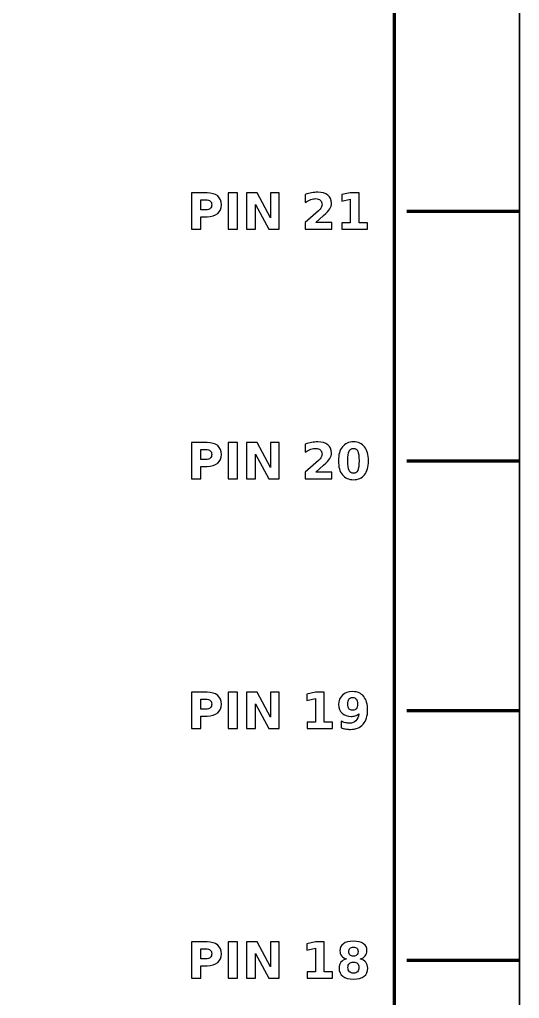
# Model space of a CAD drawing. Header units: centimetres. Extents: x -12.5 to -8.5, y -22.9 to -6.8.
# Drawn here: x -10.5 to -8.5, y -19.003 to -15.083 of the extents above; entities that cross this region are included whole.
import ezdxf

# ---------------------------------------------------------------- set-up
doc = ezdxf.new("R2010")
doc.units = ezdxf.units.CM
doc.header["$MEASUREMENT"] = 0
doc.layers.add('Layer 1', color=7, linetype='Continuous')

msp = doc.modelspace()

# ---------------------------------------------------------------- linework, layer by layer
at = {"layer": 'Layer 1', "color": 7, "lineweight": 35}
msp.add_open_spline([(-12.5, -6.85), (-12.5, -6.85), (-8.5, -6.85), (-8.5, -6.85), (-8.5, -6.85), (-8.5, -6.85), (-8.5, -22.85), (-8.5, -22.85), (-8.5, -22.85), (-8.5, -22.85), (-12.5, -22.85), (-12.5, -22.85), (-12.5, -22.85), (-12.5, -22.85), (-12.5, -6.85), (-12.5, -6.85)], degree=3, knots=[0, 0, 0, 0, 0.25, 0.25, 0.25, 0.25, 0.5, 0.5, 0.5, 0.5, 0.75, 0.75, 0.75, 0.75, 1, 1, 1, 1], dxfattribs=at)
at = {"layer": 'Layer 1', "color": 250, "lineweight": 100}
msp.add_open_spline([(-12, -8.6), (-12, -8.6), (-9, -8.6), (-9, -8.6), (-9, -8.6), (-9, -8.6), (-9, -22), (-9, -22), (-9, -22), (-9, -22), (-12, -22), (-12, -22), (-12, -22), (-12, -22), (-12, -8.6), (-12, -8.6)], degree=3, knots=[0, 0, 0, 0, 0.25, 0.25, 0.25, 0.25, 0.5, 0.5, 0.5, 0.5, 0.75, 0.75, 0.75, 0.75, 1, 1, 1, 1], dxfattribs=at)
at = {"layer": 'Layer 1', "color": 250}
for points, knots in [([(-9.81247, -15.7771), (-9.81247, -15.7771), (-9.75007, -15.7771), (-9.75007, -15.7771), (-9.75007, -15.7771), (-9.73151, -15.7771), (-9.71727, -15.78123), (-9.70734, -15.78947), (-9.70734, -15.78947), (-9.69741, -15.7977), (-9.69244, -15.80943), (-9.69244, -15.82467), (-9.69244, -15.82467), (-9.69244, -15.83993), (-9.69741, -15.8517), (-9.70734, -15.85993), (-9.70734, -15.85993), (-9.71727, -15.86817), (-9.73151, -15.8723), (-9.75007, -15.8723), (-9.75007, -15.8723), (-9.75007, -15.8723), (-9.77487, -15.8723), (-9.77487, -15.8723), (-9.77487, -15.8723), (-9.77487, -15.8723), (-9.77487, -15.9229), (-9.77487, -15.9229), (-9.77487, -15.9229), (-9.77487, -15.9229), (-9.81247, -15.9229), (-9.81247, -15.9229), (-9.81247, -15.9229), (-9.81247, -15.9229), (-9.81247, -15.7771), (-9.81247, -15.7771)], [0, 0, 0, 0, 0.1111111, 0.1111111, 0.1111111, 0.1111111, 0.2222222, 0.2222222, 0.2222222, 0.2222222, 0.3333333, 0.3333333, 0.3333333, 0.3333333, 0.4444444, 0.4444444, 0.4444444, 0.4444444, 0.5555556, 0.5555556, 0.5555556, 0.5555556, 0.6666667, 0.6666667, 0.6666667, 0.6666667, 0.7777778, 0.7777778, 0.7777778, 0.7777778, 0.8888889, 0.8888889, 0.8888889, 0.8888889, 1, 1, 1, 1]), ([(-9.6659, -15.7771), (-9.6659, -15.7771), (-9.6283, -15.7771), (-9.6283, -15.7771), (-9.6283, -15.7771), (-9.6283, -15.7771), (-9.6283, -15.9229), (-9.6283, -15.9229), (-9.6283, -15.9229), (-9.6283, -15.9229), (-9.6659, -15.9229), (-9.6659, -15.9229), (-9.6659, -15.9229), (-9.6659, -15.9229), (-9.6659, -15.7771), (-9.6659, -15.7771)], [0, 0, 0, 0, 0.25, 0.25, 0.25, 0.25, 0.5, 0.5, 0.5, 0.5, 0.75, 0.75, 0.75, 0.75, 1, 1, 1, 1]), ([(-9.5915, -15.7771), (-9.5915, -15.7771), (-9.5495, -15.7771), (-9.5495, -15.7771), (-9.5495, -15.7771), (-9.5495, -15.7771), (-9.49647, -15.8771), (-9.49647, -15.8771), (-9.49647, -15.8771), (-9.49647, -15.8771), (-9.49647, -15.7771), (-9.49647, -15.7771), (-9.49647, -15.7771), (-9.49647, -15.7771), (-9.46084, -15.7771), (-9.46084, -15.7771), (-9.46084, -15.7771), (-9.46084, -15.7771), (-9.46084, -15.9229), (-9.46084, -15.9229), (-9.46084, -15.9229), (-9.46084, -15.9229), (-9.50284, -15.9229), (-9.50284, -15.9229), (-9.50284, -15.9229), (-9.50284, -15.9229), (-9.55587, -15.8229), (-9.55587, -15.8229), (-9.55587, -15.8229), (-9.55587, -15.8229), (-9.55587, -15.9229), (-9.55587, -15.9229), (-9.55587, -15.9229), (-9.55587, -15.9229), (-9.5915, -15.9229), (-9.5915, -15.9229), (-9.5915, -15.9229), (-9.5915, -15.9229), (-9.5915, -15.7771), (-9.5915, -15.7771)], [0, 0, 0, 0, 0.1, 0.1, 0.1, 0.1, 0.2, 0.2, 0.2, 0.2, 0.3, 0.3, 0.3, 0.3, 0.4, 0.4, 0.4, 0.4, 0.5, 0.5, 0.5, 0.5, 0.6, 0.6, 0.6, 0.6, 0.7, 0.7, 0.7, 0.7, 0.8, 0.8, 0.8, 0.8, 0.9, 0.9, 0.9, 0.9, 1, 1, 1, 1]), ([(-9.31524, -15.89527), (-9.31524, -15.89527), (-9.25107, -15.89527), (-9.25107, -15.89527), (-9.25107, -15.89527), (-9.25107, -15.89527), (-9.25107, -15.9229), (-9.25107, -15.9229), (-9.25107, -15.9229), (-9.25107, -15.9229), (-9.35704, -15.9229), (-9.35704, -15.9229), (-9.35704, -15.9229), (-9.35704, -15.9229), (-9.35704, -15.89527), (-9.35704, -15.89527), (-9.35704, -15.89527), (-9.35704, -15.89527), (-9.3038, -15.8483), (-9.3038, -15.8483), (-9.3038, -15.8483), (-9.29904, -15.844), (-9.29554, -15.8398), (-9.29327, -15.8357), (-9.29327, -15.8357), (-9.29097, -15.8316), (-9.28984, -15.82733), (-9.28984, -15.8229), (-9.28984, -15.8229), (-9.28984, -15.81607), (-9.29214, -15.81057), (-9.29674, -15.8064), (-9.29674, -15.8064), (-9.3013, -15.80223), (-9.3074, -15.80017), (-9.31504, -15.80017), (-9.31504, -15.80017), (-9.3209, -15.80017), (-9.3273, -15.80143), (-9.33427, -15.80393), (-9.33427, -15.80393), (-9.34124, -15.80643), (-9.3487, -15.81017), (-9.35664, -15.8151), (-9.35664, -15.8151), (-9.35664, -15.8151), (-9.35664, -15.78307), (-9.35664, -15.78307), (-9.35664, -15.78307), (-9.34817, -15.78027), (-9.3398, -15.77813), (-9.33154, -15.77667), (-9.33154, -15.77667), (-9.32327, -15.7752), (-9.31517, -15.77447), (-9.3072, -15.77447), (-9.3072, -15.77447), (-9.28977, -15.77447), (-9.2762, -15.7783), (-9.26654, -15.786), (-9.26654, -15.786), (-9.25687, -15.79367), (-9.25204, -15.80437), (-9.25204, -15.81813), (-9.25204, -15.81813), (-9.25204, -15.82607), (-9.2541, -15.83347), (-9.2582, -15.84033), (-9.2582, -15.84033), (-9.2623, -15.8472), (-9.27094, -15.8564), (-9.28407, -15.86793), (-9.28407, -15.86793), (-9.28407, -15.86793), (-9.31524, -15.89527), (-9.31524, -15.89527)], [0, 0, 0, 0, 0.0526316, 0.0526316, 0.0526316, 0.0526316, 0.1052632, 0.1052632, 0.1052632, 0.1052632, 0.1578947, 0.1578947, 0.1578947, 0.1578947, 0.2105263, 0.2105263, 0.2105263, 0.2105263, 0.2631579, 0.2631579, 0.2631579, 0.2631579, 0.3157895, 0.3157895, 0.3157895, 0.3157895, 0.3684211, 0.3684211, 0.3684211, 0.3684211, 0.4210526, 0.4210526, 0.4210526, 0.4210526, 0.4736842, 0.4736842, 0.4736842, 0.4736842, 0.5263158, 0.5263158, 0.5263158, 0.5263158, 0.5789474, 0.5789474, 0.5789474, 0.5789474, 0.6315789, 0.6315789, 0.6315789, 0.6315789, 0.6842105, 0.6842105, 0.6842105, 0.6842105, 0.7368421, 0.7368421, 0.7368421, 0.7368421, 0.7894737, 0.7894737, 0.7894737, 0.7894737, 0.8421053, 0.8421053, 0.8421053, 0.8421053, 0.8947368, 0.8947368, 0.8947368, 0.8947368, 0.9473684, 0.9473684, 0.9473684, 0.9473684, 1, 1, 1, 1]), ([(-9.21027, -15.89693), (-9.21027, -15.89693), (-9.17707, -15.89693), (-9.17707, -15.89693), (-9.17707, -15.89693), (-9.17707, -15.89693), (-9.17707, -15.8027), (-9.17707, -15.8027), (-9.17707, -15.8027), (-9.17707, -15.8027), (-9.21113, -15.80973), (-9.21113, -15.80973), (-9.21113, -15.80973), (-9.21113, -15.80973), (-9.21113, -15.78413), (-9.21113, -15.78413), (-9.21113, -15.78413), (-9.21113, -15.78413), (-9.17727, -15.7771), (-9.17727, -15.7771), (-9.17727, -15.7771), (-9.17727, -15.7771), (-9.14153, -15.7771), (-9.14153, -15.7771), (-9.14153, -15.7771), (-9.14153, -15.7771), (-9.14153, -15.89693), (-9.14153, -15.89693), (-9.14153, -15.89693), (-9.14153, -15.89693), (-9.10833, -15.89693), (-9.10833, -15.89693), (-9.10833, -15.89693), (-9.10833, -15.89693), (-9.10833, -15.9229), (-9.10833, -15.9229), (-9.10833, -15.9229), (-9.10833, -15.9229), (-9.21027, -15.9229), (-9.21027, -15.9229), (-9.21027, -15.9229), (-9.21027, -15.9229), (-9.21027, -15.89693), (-9.21027, -15.89693)], [0, 0, 0, 0, 0.0909091, 0.0909091, 0.0909091, 0.0909091, 0.1818182, 0.1818182, 0.1818182, 0.1818182, 0.2727273, 0.2727273, 0.2727273, 0.2727273, 0.3636364, 0.3636364, 0.3636364, 0.3636364, 0.4545455, 0.4545455, 0.4545455, 0.4545455, 0.5454545, 0.5454545, 0.5454545, 0.5454545, 0.6363636, 0.6363636, 0.6363636, 0.6363636, 0.7272727, 0.7272727, 0.7272727, 0.7272727, 0.8181818, 0.8181818, 0.8181818, 0.8181818, 0.9090909, 0.9090909, 0.9090909, 0.9090909, 1, 1, 1, 1]), ([(-9.77487, -15.80433), (-9.77487, -15.80433), (-9.77487, -15.84507), (-9.77487, -15.84507), (-9.77487, -15.84507), (-9.77487, -15.84507), (-9.75407, -15.84507), (-9.75407, -15.84507), (-9.75407, -15.84507), (-9.74677, -15.84507), (-9.74114, -15.8433), (-9.73717, -15.83973), (-9.73717, -15.83973), (-9.73321, -15.8362), (-9.73121, -15.83117), (-9.73121, -15.82467), (-9.73121, -15.82467), (-9.73121, -15.81813), (-9.73321, -15.81313), (-9.73717, -15.8096), (-9.73717, -15.8096), (-9.74114, -15.8061), (-9.74677, -15.80433), (-9.75407, -15.80433), (-9.75407, -15.80433), (-9.75407, -15.80433), (-9.77487, -15.80433), (-9.77487, -15.80433)], [0, 0, 0, 0, 0.1428571, 0.1428571, 0.1428571, 0.1428571, 0.2857143, 0.2857143, 0.2857143, 0.2857143, 0.4285714, 0.4285714, 0.4285714, 0.4285714, 0.5714286, 0.5714286, 0.5714286, 0.5714286, 0.7142857, 0.7142857, 0.7142857, 0.7142857, 0.8571429, 0.8571429, 0.8571429, 0.8571429, 1, 1, 1, 1]), ([(-9.81247, -16.7771), (-9.81247, -16.7771), (-9.75007, -16.7771), (-9.75007, -16.7771), (-9.75007, -16.7771), (-9.73151, -16.7771), (-9.71727, -16.78123), (-9.70734, -16.78947), (-9.70734, -16.78947), (-9.69741, -16.7977), (-9.69244, -16.80943), (-9.69244, -16.82467), (-9.69244, -16.82467), (-9.69244, -16.83993), (-9.69741, -16.8517), (-9.70734, -16.85993), (-9.70734, -16.85993), (-9.71727, -16.86817), (-9.73151, -16.8723), (-9.75007, -16.8723), (-9.75007, -16.8723), (-9.75007, -16.8723), (-9.77487, -16.8723), (-9.77487, -16.8723), (-9.77487, -16.8723), (-9.77487, -16.8723), (-9.77487, -16.9229), (-9.77487, -16.9229), (-9.77487, -16.9229), (-9.77487, -16.9229), (-9.81247, -16.9229), (-9.81247, -16.9229), (-9.81247, -16.9229), (-9.81247, -16.9229), (-9.81247, -16.7771), (-9.81247, -16.7771)], [0, 0, 0, 0, 0.1111111, 0.1111111, 0.1111111, 0.1111111, 0.2222222, 0.2222222, 0.2222222, 0.2222222, 0.3333333, 0.3333333, 0.3333333, 0.3333333, 0.4444444, 0.4444444, 0.4444444, 0.4444444, 0.5555556, 0.5555556, 0.5555556, 0.5555556, 0.6666667, 0.6666667, 0.6666667, 0.6666667, 0.7777778, 0.7777778, 0.7777778, 0.7777778, 0.8888889, 0.8888889, 0.8888889, 0.8888889, 1, 1, 1, 1]), ([(-9.6659, -16.7771), (-9.6659, -16.7771), (-9.6283, -16.7771), (-9.6283, -16.7771), (-9.6283, -16.7771), (-9.6283, -16.7771), (-9.6283, -16.9229), (-9.6283, -16.9229), (-9.6283, -16.9229), (-9.6283, -16.9229), (-9.6659, -16.9229), (-9.6659, -16.9229), (-9.6659, -16.9229), (-9.6659, -16.9229), (-9.6659, -16.7771), (-9.6659, -16.7771)], [0, 0, 0, 0, 0.25, 0.25, 0.25, 0.25, 0.5, 0.5, 0.5, 0.5, 0.75, 0.75, 0.75, 0.75, 1, 1, 1, 1]), ([(-9.5915, -16.7771), (-9.5915, -16.7771), (-9.5495, -16.7771), (-9.5495, -16.7771), (-9.5495, -16.7771), (-9.5495, -16.7771), (-9.49647, -16.8771), (-9.49647, -16.8771), (-9.49647, -16.8771), (-9.49647, -16.8771), (-9.49647, -16.7771), (-9.49647, -16.7771), (-9.49647, -16.7771), (-9.49647, -16.7771), (-9.46084, -16.7771), (-9.46084, -16.7771), (-9.46084, -16.7771), (-9.46084, -16.7771), (-9.46084, -16.9229), (-9.46084, -16.9229), (-9.46084, -16.9229), (-9.46084, -16.9229), (-9.50284, -16.9229), (-9.50284, -16.9229), (-9.50284, -16.9229), (-9.50284, -16.9229), (-9.55587, -16.8229), (-9.55587, -16.8229), (-9.55587, -16.8229), (-9.55587, -16.8229), (-9.55587, -16.9229), (-9.55587, -16.9229), (-9.55587, -16.9229), (-9.55587, -16.9229), (-9.5915, -16.9229), (-9.5915, -16.9229), (-9.5915, -16.9229), (-9.5915, -16.9229), (-9.5915, -16.7771), (-9.5915, -16.7771)], [0, 0, 0, 0, 0.1, 0.1, 0.1, 0.1, 0.2, 0.2, 0.2, 0.2, 0.3, 0.3, 0.3, 0.3, 0.4, 0.4, 0.4, 0.4, 0.5, 0.5, 0.5, 0.5, 0.6, 0.6, 0.6, 0.6, 0.7, 0.7, 0.7, 0.7, 0.8, 0.8, 0.8, 0.8, 0.9, 0.9, 0.9, 0.9, 1, 1, 1, 1]), ([(-9.31524, -16.89527), (-9.31524, -16.89527), (-9.25107, -16.89527), (-9.25107, -16.89527), (-9.25107, -16.89527), (-9.25107, -16.89527), (-9.25107, -16.9229), (-9.25107, -16.9229), (-9.25107, -16.9229), (-9.25107, -16.9229), (-9.35704, -16.9229), (-9.35704, -16.9229), (-9.35704, -16.9229), (-9.35704, -16.9229), (-9.35704, -16.89527), (-9.35704, -16.89527), (-9.35704, -16.89527), (-9.35704, -16.89527), (-9.3038, -16.8483), (-9.3038, -16.8483), (-9.3038, -16.8483), (-9.29904, -16.844), (-9.29554, -16.8398), (-9.29327, -16.8357), (-9.29327, -16.8357), (-9.29097, -16.8316), (-9.28984, -16.82733), (-9.28984, -16.8229), (-9.28984, -16.8229), (-9.28984, -16.81607), (-9.29214, -16.81057), (-9.29674, -16.8064), (-9.29674, -16.8064), (-9.3013, -16.80223), (-9.3074, -16.80017), (-9.31504, -16.80017), (-9.31504, -16.80017), (-9.3209, -16.80017), (-9.3273, -16.80143), (-9.33427, -16.80393), (-9.33427, -16.80393), (-9.34124, -16.80643), (-9.3487, -16.81017), (-9.35664, -16.8151), (-9.35664, -16.8151), (-9.35664, -16.8151), (-9.35664, -16.78307), (-9.35664, -16.78307), (-9.35664, -16.78307), (-9.34817, -16.78027), (-9.3398, -16.77813), (-9.33154, -16.77667), (-9.33154, -16.77667), (-9.32327, -16.7752), (-9.31517, -16.77447), (-9.3072, -16.77447), (-9.3072, -16.77447), (-9.28977, -16.77447), (-9.2762, -16.7783), (-9.26654, -16.786), (-9.26654, -16.786), (-9.25687, -16.79367), (-9.25204, -16.80437), (-9.25204, -16.81813), (-9.25204, -16.81813), (-9.25204, -16.82607), (-9.2541, -16.83347), (-9.2582, -16.84033), (-9.2582, -16.84033), (-9.2623, -16.8472), (-9.27094, -16.8564), (-9.28407, -16.86793), (-9.28407, -16.86793), (-9.28407, -16.86793), (-9.31524, -16.89527), (-9.31524, -16.89527)], [0, 0, 0, 0, 0.0526316, 0.0526316, 0.0526316, 0.0526316, 0.1052632, 0.1052632, 0.1052632, 0.1052632, 0.1578947, 0.1578947, 0.1578947, 0.1578947, 0.2105263, 0.2105263, 0.2105263, 0.2105263, 0.2631579, 0.2631579, 0.2631579, 0.2631579, 0.3157895, 0.3157895, 0.3157895, 0.3157895, 0.3684211, 0.3684211, 0.3684211, 0.3684211, 0.4210526, 0.4210526, 0.4210526, 0.4210526, 0.4736842, 0.4736842, 0.4736842, 0.4736842, 0.5263158, 0.5263158, 0.5263158, 0.5263158, 0.5789474, 0.5789474, 0.5789474, 0.5789474, 0.6315789, 0.6315789, 0.6315789, 0.6315789, 0.6842105, 0.6842105, 0.6842105, 0.6842105, 0.7368421, 0.7368421, 0.7368421, 0.7368421, 0.7894737, 0.7894737, 0.7894737, 0.7894737, 0.8421053, 0.8421053, 0.8421053, 0.8421053, 0.8947368, 0.8947368, 0.8947368, 0.8947368, 0.9473684, 0.9473684, 0.9473684, 0.9473684, 1, 1, 1, 1]), ([(-9.1041, -16.85013), (-9.1041, -16.8743), (-9.1093, -16.89293), (-9.11973, -16.90607), (-9.11973, -16.90607), (-9.13013, -16.91917), (-9.14493, -16.92573), (-9.16407, -16.92573), (-9.16407, -16.92573), (-9.18327, -16.92573), (-9.1981, -16.91917), (-9.2085, -16.90607), (-9.2085, -16.90607), (-9.21893, -16.89293), (-9.22413, -16.8743), (-9.22413, -16.85013), (-9.22413, -16.85013), (-9.22413, -16.82593), (-9.21893, -16.80727), (-9.2085, -16.79413), (-9.2085, -16.79413), (-9.1981, -16.78103), (-9.18327, -16.77447), (-9.16407, -16.77447), (-9.16407, -16.77447), (-9.14493, -16.77447), (-9.13013, -16.78103), (-9.11973, -16.79413), (-9.11973, -16.79413), (-9.1093, -16.80727), (-9.1041, -16.82593), (-9.1041, -16.85013)], [0, 0, 0, 0, 0.125, 0.125, 0.125, 0.125, 0.25, 0.25, 0.25, 0.25, 0.375, 0.375, 0.375, 0.375, 0.5, 0.5, 0.5, 0.5, 0.625, 0.625, 0.625, 0.625, 0.75, 0.75, 0.75, 0.75, 0.875, 0.875, 0.875, 0.875, 1, 1, 1, 1]), ([(-9.77487, -16.80433), (-9.77487, -16.80433), (-9.77487, -16.84507), (-9.77487, -16.84507), (-9.77487, -16.84507), (-9.77487, -16.84507), (-9.75407, -16.84507), (-9.75407, -16.84507), (-9.75407, -16.84507), (-9.74677, -16.84507), (-9.74114, -16.8433), (-9.73717, -16.83973), (-9.73717, -16.83973), (-9.73321, -16.8362), (-9.73121, -16.83117), (-9.73121, -16.82467), (-9.73121, -16.82467), (-9.73121, -16.81813), (-9.73321, -16.81313), (-9.73717, -16.8096), (-9.73717, -16.8096), (-9.74114, -16.8061), (-9.74677, -16.80433), (-9.75407, -16.80433), (-9.75407, -16.80433), (-9.75407, -16.80433), (-9.77487, -16.80433), (-9.77487, -16.80433)], [0, 0, 0, 0, 0.1428571, 0.1428571, 0.1428571, 0.1428571, 0.2857143, 0.2857143, 0.2857143, 0.2857143, 0.4285714, 0.4285714, 0.4285714, 0.4285714, 0.5714286, 0.5714286, 0.5714286, 0.5714286, 0.7142857, 0.7142857, 0.7142857, 0.7142857, 0.8571429, 0.8571429, 0.8571429, 0.8571429, 1, 1, 1, 1]), ([(-9.1417, -16.84987), (-9.1417, -16.83163), (-9.1434, -16.8188), (-9.14683, -16.81133), (-9.14683, -16.81133), (-9.15023, -16.8039), (-9.156, -16.80017), (-9.16407, -16.80017), (-9.16407, -16.80017), (-9.17213, -16.80017), (-9.1779, -16.8039), (-9.18137, -16.81133), (-9.18137, -16.81133), (-9.1848, -16.8188), (-9.18653, -16.83163), (-9.18653, -16.84987), (-9.18653, -16.84987), (-9.18653, -16.86827), (-9.1848, -16.88127), (-9.18137, -16.8888), (-9.18137, -16.8888), (-9.1779, -16.89637), (-9.17213, -16.90013), (-9.16407, -16.90013), (-9.16407, -16.90013), (-9.15607, -16.90013), (-9.15033, -16.89637), (-9.14687, -16.8888), (-9.14687, -16.8888), (-9.14343, -16.88127), (-9.1417, -16.86827), (-9.1417, -16.84987)], [0, 0, 0, 0, 0.125, 0.125, 0.125, 0.125, 0.25, 0.25, 0.25, 0.25, 0.375, 0.375, 0.375, 0.375, 0.5, 0.5, 0.5, 0.5, 0.625, 0.625, 0.625, 0.625, 0.75, 0.75, 0.75, 0.75, 0.875, 0.875, 0.875, 0.875, 1, 1, 1, 1]), ([(-9.81247, -17.7771), (-9.81247, -17.7771), (-9.75007, -17.7771), (-9.75007, -17.7771), (-9.75007, -17.7771), (-9.73151, -17.7771), (-9.71727, -17.78123), (-9.70734, -17.78947), (-9.70734, -17.78947), (-9.69741, -17.7977), (-9.69244, -17.80943), (-9.69244, -17.82467), (-9.69244, -17.82467), (-9.69244, -17.83993), (-9.69741, -17.8517), (-9.70734, -17.85993), (-9.70734, -17.85993), (-9.71727, -17.86817), (-9.73151, -17.8723), (-9.75007, -17.8723), (-9.75007, -17.8723), (-9.75007, -17.8723), (-9.77487, -17.8723), (-9.77487, -17.8723), (-9.77487, -17.8723), (-9.77487, -17.8723), (-9.77487, -17.9229), (-9.77487, -17.9229), (-9.77487, -17.9229), (-9.77487, -17.9229), (-9.81247, -17.9229), (-9.81247, -17.9229), (-9.81247, -17.9229), (-9.81247, -17.9229), (-9.81247, -17.7771), (-9.81247, -17.7771)], [0, 0, 0, 0, 0.1111111, 0.1111111, 0.1111111, 0.1111111, 0.2222222, 0.2222222, 0.2222222, 0.2222222, 0.3333333, 0.3333333, 0.3333333, 0.3333333, 0.4444444, 0.4444444, 0.4444444, 0.4444444, 0.5555556, 0.5555556, 0.5555556, 0.5555556, 0.6666667, 0.6666667, 0.6666667, 0.6666667, 0.7777778, 0.7777778, 0.7777778, 0.7777778, 0.8888889, 0.8888889, 0.8888889, 0.8888889, 1, 1, 1, 1]), ([(-9.6659, -17.7771), (-9.6659, -17.7771), (-9.6283, -17.7771), (-9.6283, -17.7771), (-9.6283, -17.7771), (-9.6283, -17.7771), (-9.6283, -17.9229), (-9.6283, -17.9229), (-9.6283, -17.9229), (-9.6283, -17.9229), (-9.6659, -17.9229), (-9.6659, -17.9229), (-9.6659, -17.9229), (-9.6659, -17.9229), (-9.6659, -17.7771), (-9.6659, -17.7771)], [0, 0, 0, 0, 0.25, 0.25, 0.25, 0.25, 0.5, 0.5, 0.5, 0.5, 0.75, 0.75, 0.75, 0.75, 1, 1, 1, 1]), ([(-9.5915, -17.7771), (-9.5915, -17.7771), (-9.5495, -17.7771), (-9.5495, -17.7771), (-9.5495, -17.7771), (-9.5495, -17.7771), (-9.49647, -17.8771), (-9.49647, -17.8771), (-9.49647, -17.8771), (-9.49647, -17.8771), (-9.49647, -17.7771), (-9.49647, -17.7771), (-9.49647, -17.7771), (-9.49647, -17.7771), (-9.46084, -17.7771), (-9.46084, -17.7771), (-9.46084, -17.7771), (-9.46084, -17.7771), (-9.46084, -17.9229), (-9.46084, -17.9229), (-9.46084, -17.9229), (-9.46084, -17.9229), (-9.50284, -17.9229), (-9.50284, -17.9229), (-9.50284, -17.9229), (-9.50284, -17.9229), (-9.55587, -17.8229), (-9.55587, -17.8229), (-9.55587, -17.8229), (-9.55587, -17.8229), (-9.55587, -17.9229), (-9.55587, -17.9229), (-9.55587, -17.9229), (-9.55587, -17.9229), (-9.5915, -17.9229), (-9.5915, -17.9229), (-9.5915, -17.9229), (-9.5915, -17.9229), (-9.5915, -17.7771), (-9.5915, -17.7771)], [0, 0, 0, 0, 0.1, 0.1, 0.1, 0.1, 0.2, 0.2, 0.2, 0.2, 0.3, 0.3, 0.3, 0.3, 0.4, 0.4, 0.4, 0.4, 0.5, 0.5, 0.5, 0.5, 0.6, 0.6, 0.6, 0.6, 0.7, 0.7, 0.7, 0.7, 0.8, 0.8, 0.8, 0.8, 0.9, 0.9, 0.9, 0.9, 1, 1, 1, 1]), ([(-9.34944, -17.89693), (-9.34944, -17.89693), (-9.31624, -17.89693), (-9.31624, -17.89693), (-9.31624, -17.89693), (-9.31624, -17.89693), (-9.31624, -17.8027), (-9.31624, -17.8027), (-9.31624, -17.8027), (-9.31624, -17.8027), (-9.3503, -17.80973), (-9.3503, -17.80973), (-9.3503, -17.80973), (-9.3503, -17.80973), (-9.3503, -17.78413), (-9.3503, -17.78413), (-9.3503, -17.78413), (-9.3503, -17.78413), (-9.31644, -17.7771), (-9.31644, -17.7771), (-9.31644, -17.7771), (-9.31644, -17.7771), (-9.2807, -17.7771), (-9.2807, -17.7771), (-9.2807, -17.7771), (-9.2807, -17.7771), (-9.2807, -17.89693), (-9.2807, -17.89693), (-9.2807, -17.89693), (-9.2807, -17.89693), (-9.2475, -17.89693), (-9.2475, -17.89693), (-9.2475, -17.89693), (-9.2475, -17.89693), (-9.2475, -17.9229), (-9.2475, -17.9229), (-9.2475, -17.9229), (-9.2475, -17.9229), (-9.34944, -17.9229), (-9.34944, -17.9229), (-9.34944, -17.9229), (-9.34944, -17.9229), (-9.34944, -17.89693), (-9.34944, -17.89693)], [0, 0, 0, 0, 0.0909091, 0.0909091, 0.0909091, 0.0909091, 0.1818182, 0.1818182, 0.1818182, 0.1818182, 0.2727273, 0.2727273, 0.2727273, 0.2727273, 0.3636364, 0.3636364, 0.3636364, 0.3636364, 0.4545455, 0.4545455, 0.4545455, 0.4545455, 0.5454545, 0.5454545, 0.5454545, 0.5454545, 0.6363636, 0.6363636, 0.6363636, 0.6363636, 0.7272727, 0.7272727, 0.7272727, 0.7272727, 0.8181818, 0.8181818, 0.8181818, 0.8181818, 0.9090909, 0.9090909, 0.9090909, 0.9090909, 1, 1, 1, 1]), ([(-9.21367, -17.9197), (-9.21367, -17.9197), (-9.21367, -17.89273), (-9.21367, -17.89273), (-9.21367, -17.89273), (-9.20767, -17.89553), (-9.20193, -17.89763), (-9.19647, -17.89903), (-9.19647, -17.89903), (-9.191, -17.90043), (-9.1856, -17.90113), (-9.18027, -17.90113), (-9.18027, -17.90113), (-9.16907, -17.90113), (-9.16037, -17.89803), (-9.1541, -17.8918), (-9.1541, -17.8918), (-9.14787, -17.8856), (-9.14417, -17.87637), (-9.14307, -17.86413), (-9.14307, -17.86413), (-9.1475, -17.8674), (-9.1522, -17.86983), (-9.15723, -17.87147), (-9.15723, -17.87147), (-9.16223, -17.8731), (-9.16767, -17.8739), (-9.17353, -17.8739), (-9.17353, -17.8739), (-9.18843, -17.8739), (-9.20047, -17.86957), (-9.2096, -17.86087), (-9.2096, -17.86087), (-9.21877, -17.85217), (-9.22333, -17.84073), (-9.22333, -17.82653), (-9.22333, -17.82653), (-9.22333, -17.81083), (-9.21823, -17.79827), (-9.20807, -17.78883), (-9.20807, -17.78883), (-9.19787, -17.7794), (-9.1842, -17.77467), (-9.1671, -17.77467), (-9.1671, -17.77467), (-9.14807, -17.77467), (-9.13337, -17.78107), (-9.12297, -17.7939), (-9.12297, -17.7939), (-9.11253, -17.80673), (-9.10733, -17.82487), (-9.10733, -17.8483), (-9.10733, -17.8483), (-9.10733, -17.87237), (-9.11343, -17.8913), (-9.1256, -17.90507), (-9.1256, -17.90507), (-9.13777, -17.91883), (-9.15447, -17.92573), (-9.17567, -17.92573), (-9.17567, -17.92573), (-9.18253, -17.92573), (-9.18907, -17.92523), (-9.1953, -17.92423), (-9.1953, -17.92423), (-9.20157, -17.92323), (-9.20767, -17.9217), (-9.21367, -17.9197)], [0, 0, 0, 0, 0.0588235, 0.0588235, 0.0588235, 0.0588235, 0.1176471, 0.1176471, 0.1176471, 0.1176471, 0.1764706, 0.1764706, 0.1764706, 0.1764706, 0.2352941, 0.2352941, 0.2352941, 0.2352941, 0.2941176, 0.2941176, 0.2941176, 0.2941176, 0.3529412, 0.3529412, 0.3529412, 0.3529412, 0.4117647, 0.4117647, 0.4117647, 0.4117647, 0.4705882, 0.4705882, 0.4705882, 0.4705882, 0.5294118, 0.5294118, 0.5294118, 0.5294118, 0.5882353, 0.5882353, 0.5882353, 0.5882353, 0.6470588, 0.6470588, 0.6470588, 0.6470588, 0.7058824, 0.7058824, 0.7058824, 0.7058824, 0.7647059, 0.7647059, 0.7647059, 0.7647059, 0.8235294, 0.8235294, 0.8235294, 0.8235294, 0.8823529, 0.8823529, 0.8823529, 0.8823529, 0.9411765, 0.9411765, 0.9411765, 0.9411765, 1, 1, 1, 1]), ([(-9.16727, -17.8495), (-9.1607, -17.8495), (-9.15577, -17.84737), (-9.15243, -17.8431), (-9.15243, -17.8431), (-9.14913, -17.83883), (-9.14747, -17.83243), (-9.14747, -17.8239), (-9.14747, -17.8239), (-9.14747, -17.81543), (-9.14913, -17.80903), (-9.15243, -17.80473), (-9.15243, -17.80473), (-9.15577, -17.80043), (-9.1607, -17.7983), (-9.16727, -17.7983), (-9.16727, -17.7983), (-9.17387, -17.7983), (-9.1788, -17.80043), (-9.18213, -17.80473), (-9.18213, -17.80473), (-9.18543, -17.80903), (-9.1871, -17.81543), (-9.1871, -17.8239), (-9.1871, -17.8239), (-9.1871, -17.83243), (-9.18543, -17.83883), (-9.18213, -17.8431), (-9.18213, -17.8431), (-9.1788, -17.84737), (-9.17387, -17.8495), (-9.16727, -17.8495)], [0, 0, 0, 0, 0.125, 0.125, 0.125, 0.125, 0.25, 0.25, 0.25, 0.25, 0.375, 0.375, 0.375, 0.375, 0.5, 0.5, 0.5, 0.5, 0.625, 0.625, 0.625, 0.625, 0.75, 0.75, 0.75, 0.75, 0.875, 0.875, 0.875, 0.875, 1, 1, 1, 1]), ([(-9.77487, -17.80433), (-9.77487, -17.80433), (-9.77487, -17.84507), (-9.77487, -17.84507), (-9.77487, -17.84507), (-9.77487, -17.84507), (-9.75407, -17.84507), (-9.75407, -17.84507), (-9.75407, -17.84507), (-9.74677, -17.84507), (-9.74114, -17.8433), (-9.73717, -17.83973), (-9.73717, -17.83973), (-9.73321, -17.8362), (-9.73121, -17.83117), (-9.73121, -17.82467), (-9.73121, -17.82467), (-9.73121, -17.81813), (-9.73321, -17.81313), (-9.73717, -17.8096), (-9.73717, -17.8096), (-9.74114, -17.8061), (-9.74677, -17.80433), (-9.75407, -17.80433), (-9.75407, -17.80433), (-9.75407, -17.80433), (-9.77487, -17.80433), (-9.77487, -17.80433)], [0, 0, 0, 0, 0.1428571, 0.1428571, 0.1428571, 0.1428571, 0.2857143, 0.2857143, 0.2857143, 0.2857143, 0.4285714, 0.4285714, 0.4285714, 0.4285714, 0.5714286, 0.5714286, 0.5714286, 0.5714286, 0.7142857, 0.7142857, 0.7142857, 0.7142857, 0.8571429, 0.8571429, 0.8571429, 0.8571429, 1, 1, 1, 1]), ([(-9.81247, -18.7771), (-9.81247, -18.7771), (-9.75007, -18.7771), (-9.75007, -18.7771), (-9.75007, -18.7771), (-9.73151, -18.7771), (-9.71727, -18.78123), (-9.70734, -18.78947), (-9.70734, -18.78947), (-9.69741, -18.7977), (-9.69244, -18.80943), (-9.69244, -18.82467), (-9.69244, -18.82467), (-9.69244, -18.83993), (-9.69741, -18.8517), (-9.70734, -18.85993), (-9.70734, -18.85993), (-9.71727, -18.86817), (-9.73151, -18.8723), (-9.75007, -18.8723), (-9.75007, -18.8723), (-9.75007, -18.8723), (-9.77487, -18.8723), (-9.77487, -18.8723), (-9.77487, -18.8723), (-9.77487, -18.8723), (-9.77487, -18.9229), (-9.77487, -18.9229), (-9.77487, -18.9229), (-9.77487, -18.9229), (-9.81247, -18.9229), (-9.81247, -18.9229), (-9.81247, -18.9229), (-9.81247, -18.9229), (-9.81247, -18.7771), (-9.81247, -18.7771)], [0, 0, 0, 0, 0.1111111, 0.1111111, 0.1111111, 0.1111111, 0.2222222, 0.2222222, 0.2222222, 0.2222222, 0.3333333, 0.3333333, 0.3333333, 0.3333333, 0.4444444, 0.4444444, 0.4444444, 0.4444444, 0.5555556, 0.5555556, 0.5555556, 0.5555556, 0.6666667, 0.6666667, 0.6666667, 0.6666667, 0.7777778, 0.7777778, 0.7777778, 0.7777778, 0.8888889, 0.8888889, 0.8888889, 0.8888889, 1, 1, 1, 1]), ([(-9.6659, -18.7771), (-9.6659, -18.7771), (-9.6283, -18.7771), (-9.6283, -18.7771), (-9.6283, -18.7771), (-9.6283, -18.7771), (-9.6283, -18.9229), (-9.6283, -18.9229), (-9.6283, -18.9229), (-9.6283, -18.9229), (-9.6659, -18.9229), (-9.6659, -18.9229), (-9.6659, -18.9229), (-9.6659, -18.9229), (-9.6659, -18.7771), (-9.6659, -18.7771)], [0, 0, 0, 0, 0.25, 0.25, 0.25, 0.25, 0.5, 0.5, 0.5, 0.5, 0.75, 0.75, 0.75, 0.75, 1, 1, 1, 1]), ([(-9.5915, -18.7771), (-9.5915, -18.7771), (-9.5495, -18.7771), (-9.5495, -18.7771), (-9.5495, -18.7771), (-9.5495, -18.7771), (-9.49647, -18.8771), (-9.49647, -18.8771), (-9.49647, -18.8771), (-9.49647, -18.8771), (-9.49647, -18.7771), (-9.49647, -18.7771), (-9.49647, -18.7771), (-9.49647, -18.7771), (-9.46084, -18.7771), (-9.46084, -18.7771), (-9.46084, -18.7771), (-9.46084, -18.7771), (-9.46084, -18.9229), (-9.46084, -18.9229), (-9.46084, -18.9229), (-9.46084, -18.9229), (-9.50284, -18.9229), (-9.50284, -18.9229), (-9.50284, -18.9229), (-9.50284, -18.9229), (-9.55587, -18.8229), (-9.55587, -18.8229), (-9.55587, -18.8229), (-9.55587, -18.8229), (-9.55587, -18.9229), (-9.55587, -18.9229), (-9.55587, -18.9229), (-9.55587, -18.9229), (-9.5915, -18.9229), (-9.5915, -18.9229), (-9.5915, -18.9229), (-9.5915, -18.9229), (-9.5915, -18.7771), (-9.5915, -18.7771)], [0, 0, 0, 0, 0.1, 0.1, 0.1, 0.1, 0.2, 0.2, 0.2, 0.2, 0.3, 0.3, 0.3, 0.3, 0.4, 0.4, 0.4, 0.4, 0.5, 0.5, 0.5, 0.5, 0.6, 0.6, 0.6, 0.6, 0.7, 0.7, 0.7, 0.7, 0.8, 0.8, 0.8, 0.8, 0.9, 0.9, 0.9, 0.9, 1, 1, 1, 1]), ([(-9.34944, -18.89693), (-9.34944, -18.89693), (-9.31624, -18.89693), (-9.31624, -18.89693), (-9.31624, -18.89693), (-9.31624, -18.89693), (-9.31624, -18.8027), (-9.31624, -18.8027), (-9.31624, -18.8027), (-9.31624, -18.8027), (-9.3503, -18.80973), (-9.3503, -18.80973), (-9.3503, -18.80973), (-9.3503, -18.80973), (-9.3503, -18.78413), (-9.3503, -18.78413), (-9.3503, -18.78413), (-9.3503, -18.78413), (-9.31644, -18.7771), (-9.31644, -18.7771), (-9.31644, -18.7771), (-9.31644, -18.7771), (-9.2807, -18.7771), (-9.2807, -18.7771), (-9.2807, -18.7771), (-9.2807, -18.7771), (-9.2807, -18.89693), (-9.2807, -18.89693), (-9.2807, -18.89693), (-9.2807, -18.89693), (-9.2475, -18.89693), (-9.2475, -18.89693), (-9.2475, -18.89693), (-9.2475, -18.89693), (-9.2475, -18.9229), (-9.2475, -18.9229), (-9.2475, -18.9229), (-9.2475, -18.9229), (-9.34944, -18.9229), (-9.34944, -18.9229), (-9.34944, -18.9229), (-9.34944, -18.9229), (-9.34944, -18.89693), (-9.34944, -18.89693)], [0, 0, 0, 0, 0.0909091, 0.0909091, 0.0909091, 0.0909091, 0.1818182, 0.1818182, 0.1818182, 0.1818182, 0.2727273, 0.2727273, 0.2727273, 0.2727273, 0.3636364, 0.3636364, 0.3636364, 0.3636364, 0.4545455, 0.4545455, 0.4545455, 0.4545455, 0.5454545, 0.5454545, 0.5454545, 0.5454545, 0.6363636, 0.6363636, 0.6363636, 0.6363636, 0.7272727, 0.7272727, 0.7272727, 0.7272727, 0.8181818, 0.8181818, 0.8181818, 0.8181818, 0.9090909, 0.9090909, 0.9090909, 0.9090909, 1, 1, 1, 1]), ([(-9.19153, -18.84527), (-9.20037, -18.8426), (-9.20703, -18.8385), (-9.21153, -18.83297), (-9.21153, -18.83297), (-9.21603, -18.82743), (-9.21827, -18.82053), (-9.21827, -18.81227), (-9.21827, -18.81227), (-9.21827, -18.79997), (-9.21367, -18.79057), (-9.2045, -18.78413), (-9.2045, -18.78413), (-9.19533, -18.7777), (-9.18183, -18.77447), (-9.16407, -18.77447), (-9.16407, -18.77447), (-9.14643, -18.77447), (-9.133, -18.77767), (-9.12383, -18.7841), (-9.12383, -18.7841), (-9.11467, -18.7905), (-9.11007, -18.7999), (-9.11007, -18.81227), (-9.11007, -18.81227), (-9.11007, -18.82053), (-9.11233, -18.82743), (-9.11683, -18.83297), (-9.11683, -18.83297), (-9.12137, -18.8385), (-9.12807, -18.8426), (-9.1369, -18.84527), (-9.1369, -18.84527), (-9.127, -18.848), (-9.11953, -18.85243), (-9.1145, -18.8586), (-9.1145, -18.8586), (-9.10947, -18.86473), (-9.10693, -18.8725), (-9.10693, -18.8819), (-9.10693, -18.8819), (-9.10693, -18.89633), (-9.11173, -18.90727), (-9.12133, -18.91463), (-9.12133, -18.91463), (-9.13093, -18.92203), (-9.1452, -18.92573), (-9.16407, -18.92573), (-9.16407, -18.92573), (-9.18303, -18.92573), (-9.19733, -18.92203), (-9.207, -18.91463), (-9.207, -18.91463), (-9.21667, -18.90727), (-9.2215, -18.89633), (-9.2215, -18.8819), (-9.2215, -18.8819), (-9.2215, -18.8725), (-9.21897, -18.86473), (-9.21393, -18.8586), (-9.21393, -18.8586), (-9.2089, -18.85243), (-9.20143, -18.848), (-9.19153, -18.84527)], [0, 0, 0, 0, 0.0625, 0.0625, 0.0625, 0.0625, 0.125, 0.125, 0.125, 0.125, 0.1875, 0.1875, 0.1875, 0.1875, 0.25, 0.25, 0.25, 0.25, 0.3125, 0.3125, 0.3125, 0.3125, 0.375, 0.375, 0.375, 0.375, 0.4375, 0.4375, 0.4375, 0.4375, 0.5, 0.5, 0.5, 0.5, 0.5625, 0.5625, 0.5625, 0.5625, 0.625, 0.625, 0.625, 0.625, 0.6875, 0.6875, 0.6875, 0.6875, 0.75, 0.75, 0.75, 0.75, 0.8125, 0.8125, 0.8125, 0.8125, 0.875, 0.875, 0.875, 0.875, 0.9375, 0.9375, 0.9375, 0.9375, 1, 1, 1, 1]), ([(-9.77487, -18.80433), (-9.77487, -18.80433), (-9.77487, -18.84507), (-9.77487, -18.84507), (-9.77487, -18.84507), (-9.77487, -18.84507), (-9.75407, -18.84507), (-9.75407, -18.84507), (-9.75407, -18.84507), (-9.74677, -18.84507), (-9.74114, -18.8433), (-9.73717, -18.83973), (-9.73717, -18.83973), (-9.73321, -18.8362), (-9.73121, -18.83117), (-9.73121, -18.82467), (-9.73121, -18.82467), (-9.73121, -18.81813), (-9.73321, -18.81313), (-9.73717, -18.8096), (-9.73717, -18.8096), (-9.74114, -18.8061), (-9.74677, -18.80433), (-9.75407, -18.80433), (-9.75407, -18.80433), (-9.75407, -18.80433), (-9.77487, -18.80433), (-9.77487, -18.80433)], [0, 0, 0, 0, 0.1428571, 0.1428571, 0.1428571, 0.1428571, 0.2857143, 0.2857143, 0.2857143, 0.2857143, 0.4285714, 0.4285714, 0.4285714, 0.4285714, 0.5714286, 0.5714286, 0.5714286, 0.5714286, 0.7142857, 0.7142857, 0.7142857, 0.7142857, 0.8571429, 0.8571429, 0.8571429, 0.8571429, 1, 1, 1, 1]), ([(-9.18273, -18.81607), (-9.18273, -18.82187), (-9.18113, -18.82633), (-9.1779, -18.82943), (-9.1779, -18.82943), (-9.17467, -18.83257), (-9.17007, -18.83413), (-9.16407, -18.83413), (-9.16407, -18.83413), (-9.1582, -18.83413), (-9.15367, -18.83257), (-9.1505, -18.82943), (-9.1505, -18.82943), (-9.1473, -18.82633), (-9.1457, -18.82187), (-9.1457, -18.81607), (-9.1457, -18.81607), (-9.1457, -18.81027), (-9.1473, -18.80583), (-9.1505, -18.80273), (-9.1505, -18.80273), (-9.15367, -18.79963), (-9.1582, -18.7981), (-9.16407, -18.7981), (-9.16407, -18.7981), (-9.17007, -18.7981), (-9.17467, -18.79967), (-9.1779, -18.8028), (-9.1779, -18.8028), (-9.18113, -18.8059), (-9.18273, -18.81033), (-9.18273, -18.81607)], [0, 0, 0, 0, 0.125, 0.125, 0.125, 0.125, 0.25, 0.25, 0.25, 0.25, 0.375, 0.375, 0.375, 0.375, 0.5, 0.5, 0.5, 0.5, 0.625, 0.625, 0.625, 0.625, 0.75, 0.75, 0.75, 0.75, 0.875, 0.875, 0.875, 0.875, 1, 1, 1, 1]), ([(-9.16407, -18.85767), (-9.1711, -18.85767), (-9.17653, -18.8596), (-9.1803, -18.86343), (-9.1803, -18.86343), (-9.18407, -18.86727), (-9.18597, -18.87277), (-9.18597, -18.87993), (-9.18597, -18.87993), (-9.18597, -18.8871), (-9.18407, -18.89257), (-9.1803, -18.8964), (-9.1803, -18.8964), (-9.17653, -18.9002), (-9.1711, -18.9021), (-9.16407, -18.9021), (-9.16407, -18.9021), (-9.1571, -18.9021), (-9.15177, -18.9002), (-9.14803, -18.8964), (-9.14803, -18.8964), (-9.14433, -18.89257), (-9.14247, -18.8871), (-9.14247, -18.87993), (-9.14247, -18.87993), (-9.14247, -18.8727), (-9.14433, -18.8672), (-9.14803, -18.86337), (-9.14803, -18.86337), (-9.15177, -18.85957), (-9.1571, -18.85767), (-9.16407, -18.85767)], [0, 0, 0, 0, 0.125, 0.125, 0.125, 0.125, 0.25, 0.25, 0.25, 0.25, 0.375, 0.375, 0.375, 0.375, 0.5, 0.5, 0.5, 0.5, 0.625, 0.625, 0.625, 0.625, 0.75, 0.75, 0.75, 0.75, 0.875, 0.875, 0.875, 0.875, 1, 1, 1, 1])]:
    msp.add_open_spline(points, degree=3, knots=knots, dxfattribs=at)
at = {"layer": 'Layer 1', "color": 250, "lineweight": 106}
for points in [[(-8.95, -15.85), (-8.95, -15.85), (-8.50001, -15.84998), (-8.50001, -15.84998)], [(-8.95, -16.85), (-8.95, -16.85), (-8.50001, -16.84998), (-8.50001, -16.84998)], [(-8.95, -17.85), (-8.95, -17.85), (-8.50001, -17.84998), (-8.50001, -17.84998)], [(-8.95, -18.85), (-8.95, -18.85), (-8.50001, -18.84998), (-8.50001, -18.84998)]]:
    msp.add_open_spline(points, degree=3, dxfattribs=at)

doc.saveas('drawing.dxf')
